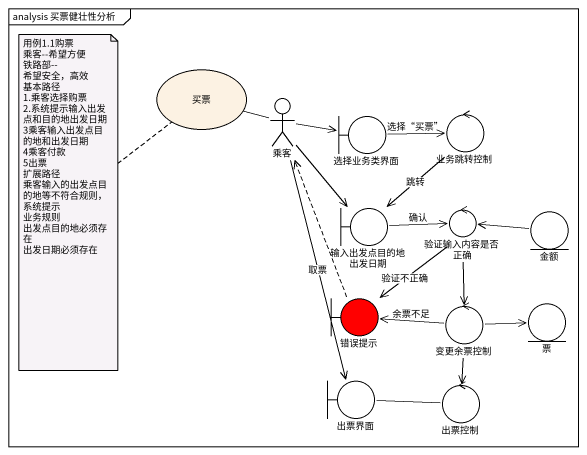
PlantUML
@startuml
mainframe analysis 买票健壮性分析
usecase 买票
actor 乘客
boundary 选择业务类界面
control 业务跳转控制
boundary 输入出发点目的地出发日期
control 验证输入内容是否正确
entity 金额
boundary 错误提示 #FF0000
control 变更余票控制
entity 票
boundary 出票界面
control 出票控制
乘客 -left- 买票
乘客 -right-> 选择业务类界面
乘客 --> 输入出发点目的地出发日期
乘客 --> 出票界面 : 取票
选择业务类界面 -right-> 业务跳转控制 : 选择“买票”
业务跳转控制 --> 输入出发点目的地出发日期 : 跳转
输入出发点目的地出发日期 -right-> 验证输入内容是否正确 : 确认
验证输入内容是否正确 --> 错误提示 : 验证不正确
验证输入内容是否正确 --> 变更余票控制
金额 -left-> 验证输入内容是否正确
错误提示 .up.> 乘客
变更余票控制 -left-> 错误提示 : 余票不足
变更余票控制 -right-> 票
变更余票控制 --> 出票控制
出票控制 -left- 出票界面
note bottom of 买票
  用例1.1购票
  乘客--希望方便
  铁路部--希望安全，高效
  基本路径
  1.乘客选择购票
  2.系统提示输入出发点和目的地出发日期
  3乘客输入出发点目的地和出发日期
  4乘客付款
  5出票
  扩展路径
  乘客输入的出发点目的地等不符合规则，系统提示
  业务规则
  出发点目的地必须存在
  出发日期必须存在
end note
@enduml
